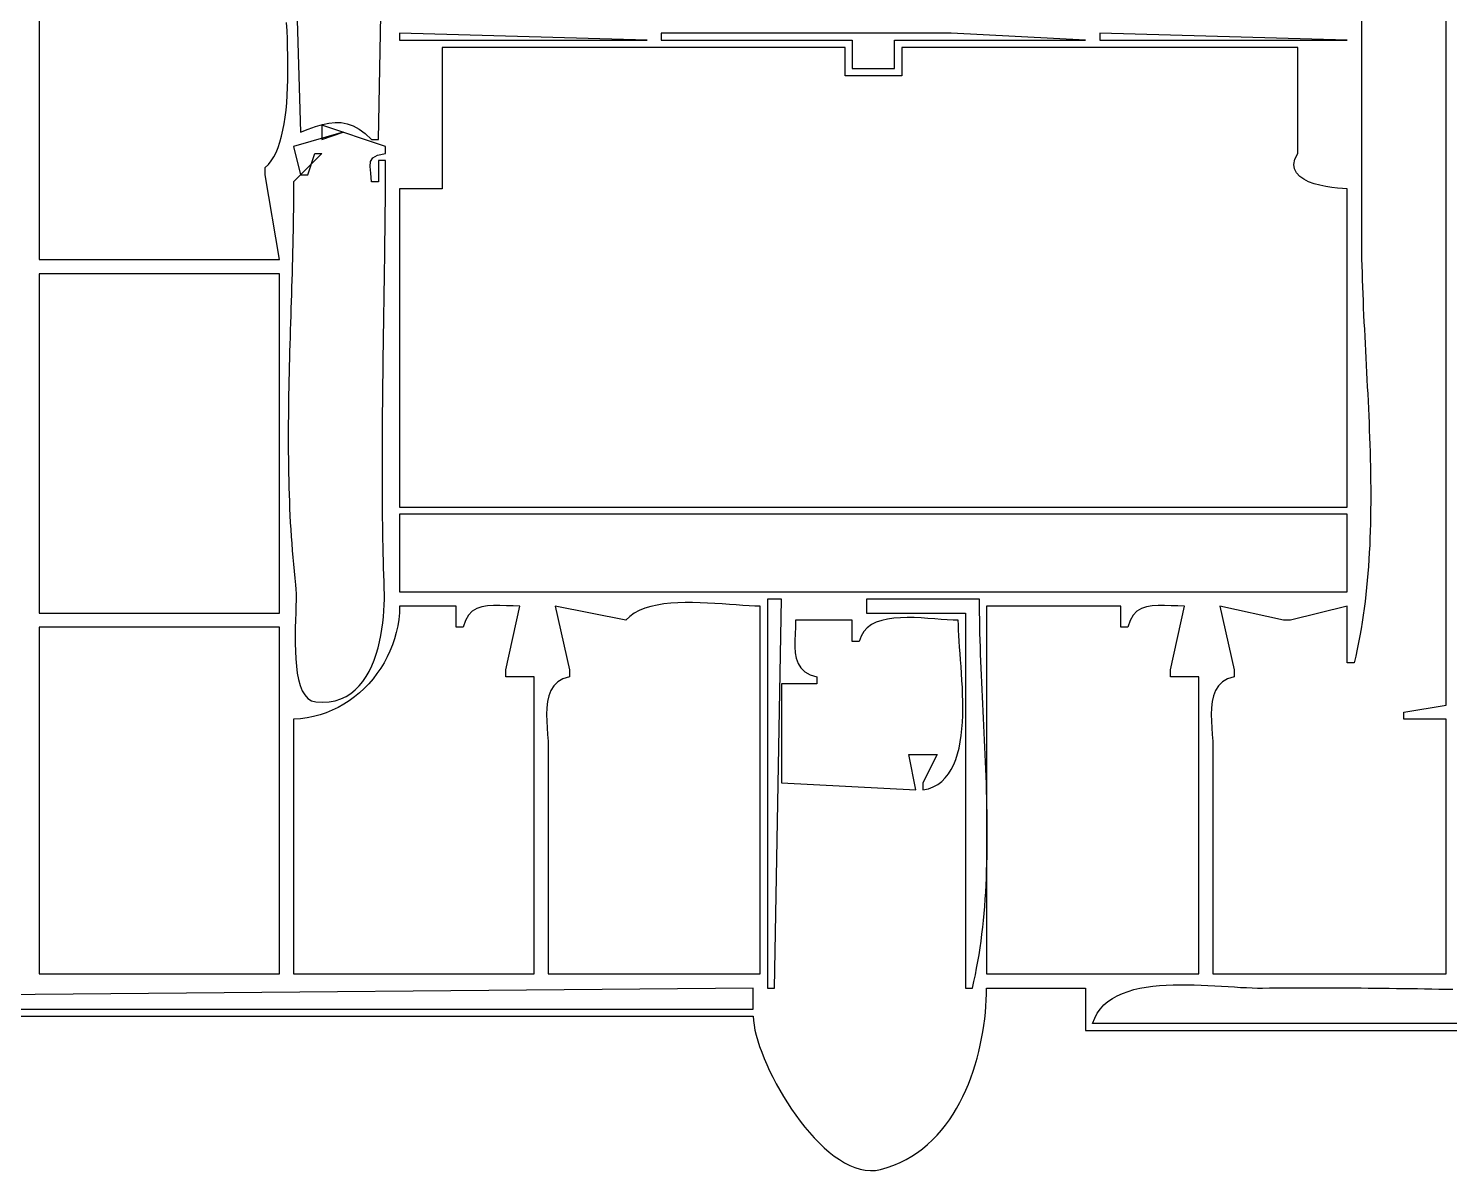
# Model space of a CAD drawing. Header units: metres. Extents: x 134 to 749, y 125 to 1181.
# Drawn here: x 301.5 to 502.5, y 209.2 to 370.7 of the extents above; entities that cross this region are included whole.
import ezdxf

# ---------------------------------------------------------------- set-up
doc = ezdxf.new("R2010")
doc.units = ezdxf.units.M

msp = doc.modelspace()

# ---------------------------------------------------------------- linework, layer by layer
for p, q in [((502, 275), (502, 665)), ((490, 466), (490, 342)), ((351, 355), (352, 407)), ((339, 388), (340, 356)), ((303, 387), (303, 338)), ((338.0696, 370.3661), (338.0095, 371.5386)), ((338.1207, 369.1917), (338.0696, 370.3661)), ((354, 370), (354, 369)), ((389, 369), (354, 370)), ((391, 370), (391, 369)), ((432, 370), (391, 370)), ((451, 369), (432, 370)), ((453, 370), (453, 369)), ((488, 369), (453, 370)), ((338.1612, 368.019), (338.1207, 369.1917)), ((338.1898, 366.8517), (338.1612, 368.019)), ((354, 369), (389, 369)), ((360, 368), (360, 348)), ((417, 368), (360, 368)), ((391, 369), (418, 369)), ((417, 364), (417, 368)), ((418, 369), (418, 365)), ((424, 365), (424, 369)), ((424, 369), (451, 369)), ((481, 368), (425, 368)), ((425, 368), (425, 364)), ((453, 369), (488, 369)), ((481, 353), (481, 368)), ((338.2049, 365.6935), (338.1898, 366.8517)), ((338.1891, 363.4195), (338.2052, 364.5482)), ((338.2052, 364.5482), (338.2049, 365.6935)), ((425, 364), (417, 364)), ((418, 365), (424, 365)), ((338.1022, 361.2266), (338.1553, 362.3111)), ((338.1553, 362.3111), (338.1891, 363.4195)), ((337.9325, 359.1445), (338.0284, 360.1699)), ((338.0284, 360.1699), (338.1022, 361.2266)), ((337.6684, 357.2029), (337.813, 358.1543)), ((337.813, 358.1543), (337.9325, 359.1445)), ((337.2982, 355.4314), (337.4973, 356.294)), ((337.4973, 356.294), (337.6684, 357.2029)), ((346, 356), (339, 354)), ((340, 356), (341.083, 356.4397)), ((341.083, 356.4397), (342.1029, 356.8111)), ((342.1029, 356.8111), (343.0692, 357.1016)), ((343, 357), (343, 356)), ((352, 354), (343, 357)), ((343, 356), (343, 355)), ((343, 355), (346, 356)), ((343.0692, 357.1016), (343.9911, 357.2985)), ((343.9911, 357.2985), (344.8783, 357.3893)), ((344.8783, 357.3893), (345.7401, 357.3613)), ((345.7401, 357.3613), (346.5861, 357.2021)), ((346.5861, 357.2021), (347.4256, 356.8989)), ((347.4256, 356.8989), (348.2681, 356.4392)), ((348.2681, 356.4392), (349.1231, 355.8104)), ((349.1231, 355.8104), (350, 355)), ((336.5188, 353.1582), (336.8104, 353.8598)), ((336.8104, 353.8598), (337.0698, 354.6188)), ((337.0698, 354.6188), (337.2982, 355.4314)), ((339, 354), (340, 350)), ((350, 355), (351, 355)), ((352, 353), (352, 354)), ((335.4354, 351.4349), (335.8327, 351.9421)), ((335.8327, 351.9421), (336.1934, 352.5178)), ((336.1934, 352.5178), (336.5188, 353.1582)), ((343, 353), (339, 349)), ((341, 350), (342, 353)), ((342, 353), (343, 353)), ((349.8281, 351.1394), (349.8889, 351.8619)), ((349.8889, 351.8619), (350.1966, 352.3928)), ((350.1966, 352.3928), (350.863, 352.7622)), ((350.863, 352.7622), (352, 353)), ((352, 352), (351, 352)), ((351, 352), (351, 349)), ((351.9992, 350.9904), (352, 352)), ((480.4754, 351.4502), (480.6128, 352.1787)), ((480.6128, 352.1787), (481, 353)), ((335, 351), (335.4354, 351.4349)), ((335, 350), (335, 351)), ((337, 338), (335, 350)), ((340, 350), (341, 350)), ((349.9024, 350.1954), (349.8281, 351.1394)), ((350, 349), (349.9024, 350.1954)), ((351.9937, 348.9707), (351.9971, 349.9807)), ((351.9971, 349.9807), (351.9992, 350.9904)), ((480.5595, 350.8091), (480.4754, 351.4502)), ((480.8367, 350.2501), (480.5595, 350.8091)), ((481.2787, 349.7679), (480.8367, 350.2501)), ((481.8572, 349.3571), (481.2787, 349.7679)), ((338.9982, 348.0209), (338.9933, 347.0393)), ((339, 349), (338.9982, 348.0209)), ((351, 349), (350, 349)), ((351.983, 346.9501), (351.9889, 347.9605)), ((351.9889, 347.9605), (351.9937, 348.9707)), ((360, 348), (354, 348)), ((354, 348), (354, 303)), ((482.5438, 349.0123), (481.8572, 349.3571)), ((483.3103, 348.7283), (482.5438, 349.0123)), ((484.1284, 348.4996), (483.3103, 348.7283)), ((484.9696, 348.321), (484.1284, 348.4996)), ((485.8057, 348.1871), (484.9696, 348.321)), ((486.6083, 348.0925), (485.8057, 348.1871)), ((487.3492, 348.0319), (486.6083, 348.0925)), ((488, 348), (487.3492, 348.0319)), ((488, 303), (488, 348)), ((338.9852, 346.0551), (338.9742, 345.0685)), ((338.9933, 347.0393), (338.9852, 346.0551)), ((351.9679, 344.9288), (351.976, 345.9396)), ((351.976, 345.9396), (351.983, 346.9501)), ((338.9605, 344.0795), (338.9443, 343.0884)), ((338.9742, 345.0685), (338.9605, 344.0795)), ((351.9488, 342.9068), (351.9588, 343.9179)), ((351.9588, 343.9179), (351.9679, 344.9288)), ((338.9258, 342.0951), (338.9052, 341.0997)), ((338.9443, 343.0884), (338.9258, 342.0951)), ((351.9264, 340.8843), (351.938, 341.8956)), ((351.938, 341.8956), (351.9488, 342.9068)), ((490, 342), (490.0028, 341.0328)), ((338.8826, 340.1025), (338.8582, 339.1035)), ((338.9052, 341.0997), (338.8826, 340.1025)), ((351.901, 338.8613), (351.914, 339.8729)), ((351.914, 339.8729), (351.9264, 340.8843)), ((490.0028, 341.0328), (490.011, 340.0615)), ((490.011, 340.0615), (490.0245, 339.0863)), ((303, 338), (337, 338)), ((338.8324, 338.1027), (338.8051, 337.1003)), ((338.8582, 339.1035), (338.8324, 338.1027)), ((351.8734, 336.8379), (351.8875, 337.8497)), ((351.8875, 337.8497), (351.901, 338.8613)), ((490.0245, 339.0863), (490.0427, 338.1074)), ((490.0427, 338.1074), (490.0654, 337.1248)), ((303, 336), (303, 288)), ((337, 336), (303, 336)), ((337, 288), (337, 336)), ((338.7767, 336.0965), (338.7473, 335.0912)), ((338.8051, 337.1003), (338.7767, 336.0965)), ((351.844, 334.8143), (351.8589, 335.8262)), ((351.8589, 335.8262), (351.8734, 336.8379)), ((490.0654, 337.1248), (490.0924, 336.1388)), ((490.0924, 336.1388), (490.1233, 335.1494)), ((338.7171, 334.0846), (338.6864, 333.0769)), ((338.7473, 335.0912), (338.7171, 334.0846)), ((351.8133, 332.7905), (351.8288, 333.8024)), ((351.8288, 333.8024), (351.844, 334.8143)), ((490.1233, 335.1494), (490.1577, 334.1569)), ((490.1577, 334.1569), (490.1954, 333.1614)), ((338.6552, 332.068), (338.6238, 331.0582)), ((338.6864, 333.0769), (338.6552, 332.068)), ((351.782, 330.7666), (351.7977, 331.7786)), ((351.7977, 331.7786), (351.8133, 332.7905)), ((490.1954, 333.1614), (490.2361, 332.163)), ((490.2361, 332.163), (490.2795, 331.1619)), ((338.5924, 330.0474), (338.5612, 329.0359)), ((338.6238, 331.0582), (338.5924, 330.0474)), ((351.7506, 328.7428), (351.7663, 329.7547)), ((351.7663, 329.7547), (351.782, 330.7666)), ((490.2795, 331.1619), (490.3252, 330.1583)), ((490.3252, 330.1583), (490.3729, 329.1522)), ((338.5304, 328.0237), (338.5001, 327.0109)), ((338.5612, 329.0359), (338.5304, 328.0237)), ((351.7196, 326.719), (351.735, 327.7309)), ((351.735, 327.7309), (351.7506, 328.7428)), ((490.3729, 329.1522), (490.4224, 328.1439)), ((490.4224, 328.1439), (490.4733, 327.1335)), ((338.4705, 325.9977), (338.4419, 324.9841)), ((338.5001, 327.0109), (338.4705, 325.9977)), ((351.6896, 324.6955), (351.7044, 325.7072)), ((351.7044, 325.7072), (351.7196, 326.719)), ((490.4733, 327.1335), (490.5253, 326.1212)), ((490.5253, 326.1212), (490.5781, 325.107)), ((338.4145, 323.9702), (338.3884, 322.9561)), ((338.4419, 324.9841), (338.4145, 323.9702)), ((351.6611, 322.6723), (351.6751, 323.6838)), ((351.6751, 323.6838), (351.6896, 324.6955)), ((490.5781, 325.107), (490.6314, 324.0912)), ((490.6314, 324.0912), (490.6849, 323.0739)), ((338.3638, 321.942), (338.3409, 320.9279)), ((338.3884, 322.9561), (338.3638, 321.942)), ((351.6346, 320.6495), (351.6475, 321.6608)), ((351.6475, 321.6608), (351.6611, 322.6723)), ((490.6849, 323.0739), (490.7383, 322.0553)), ((490.7383, 322.0553), (490.7913, 321.0354)), ((338.3199, 319.914), (338.301, 318.9003)), ((338.3409, 320.9279), (338.3199, 319.914)), ((351.6108, 318.6271), (351.6223, 319.6382)), ((351.6223, 319.6382), (351.6346, 320.6495)), ((490.7913, 321.0354), (490.8434, 320.0145)), ((490.8434, 320.0145), (490.8946, 318.9928)), ((338.2844, 317.887), (338.2702, 316.8741)), ((338.301, 318.9003), (338.2844, 317.887)), ((351.5901, 316.6054), (351.6, 317.6162)), ((351.6, 317.6162), (351.6108, 318.6271)), ((490.8946, 318.9928), (490.9444, 317.9702)), ((490.9444, 317.9702), (490.9925, 316.9471)), ((338.2588, 315.8617), (338.2502, 314.8501)), ((338.2702, 316.8741), (338.2588, 315.8617)), ((351.5732, 314.5844), (351.5811, 315.5948)), ((351.5811, 315.5948), (351.5901, 316.6054)), ((490.9925, 316.9471), (491.0386, 315.9236)), ((491.0386, 315.9236), (491.0824, 314.8998)), ((338.2447, 313.8391), (338.2424, 312.8291)), ((338.2502, 314.8501), (338.2447, 313.8391)), ((351.5605, 312.5642), (351.5662, 313.5742)), ((351.5662, 313.5742), (351.5732, 314.5844)), ((491.0824, 314.8998), (491.1237, 313.8758)), ((491.1237, 313.8758), (491.162, 312.8518)), ((338.2424, 312.8291), (338.2436, 311.82)), ((338.2436, 311.82), (338.2484, 310.812)), ((351.5526, 310.5449), (351.5559, 311.5544)), ((351.5559, 311.5544), (351.5605, 312.5642)), ((491.162, 312.8518), (491.1971, 311.8281)), ((491.1971, 311.8281), (491.2287, 310.8046)), ((338.2484, 310.812), (338.257, 309.8052)), ((338.257, 309.8052), (338.2696, 308.7996)), ((351.55, 308.5266), (351.5506, 309.5356)), ((351.5506, 309.5356), (351.5526, 310.5449)), ((491.2287, 310.8046), (491.2564, 309.7816)), ((491.2564, 309.7816), (491.28, 308.7592)), ((338.2696, 308.7996), (338.2865, 307.7954)), ((338.2865, 307.7954), (338.3077, 306.7927)), ((351.5509, 307.5178), (351.55, 308.5266)), ((351.5534, 306.5093), (351.5509, 307.5178)), ((491.28, 308.7592), (491.2991, 307.7376)), ((491.2991, 307.7376), (491.3135, 306.717)), ((338.3077, 306.7927), (338.3336, 305.7916)), ((338.3336, 305.7916), (338.3642, 304.7921)), ((351.5574, 305.5011), (351.5534, 306.5093)), ((351.5631, 304.4932), (351.5574, 305.5011)), ((491.3135, 306.717), (491.3228, 305.6974)), ((491.3228, 305.6974), (491.3267, 304.679)), ((338.3642, 304.7921), (338.3998, 303.7945)), ((338.3998, 303.7945), (338.4406, 302.7987)), ((351.5706, 303.4857), (351.5631, 304.4932)), ((351.5799, 302.4784), (351.5706, 303.4857)), ((491.3249, 303.662), (491.3171, 302.6465)), ((491.3267, 304.679), (491.3249, 303.662)), ((338.4406, 302.7987), (338.4868, 301.805)), ((338.4868, 301.805), (338.5385, 300.8133)), ((351.5911, 301.4716), (351.5799, 302.4784)), ((351.6042, 300.465), (351.5911, 301.4716)), ((354, 303), (488, 303)), ((354, 302), (354, 291)), ((488, 302), (354, 302)), ((488, 291), (488, 302)), ((491.3029, 301.6328), (491.2822, 300.6208)), ((491.3171, 302.6465), (491.3029, 301.6328)), ((338.5385, 300.8133), (338.5959, 299.8239)), ((338.5959, 299.8239), (338.6593, 298.8368)), ((351.6194, 299.4589), (351.6042, 300.465)), ((351.6367, 298.4531), (351.6194, 299.4589)), ((491.2545, 299.6109), (491.2196, 298.603)), ((491.2822, 300.6208), (491.2545, 299.6109)), ((338.6593, 298.8368), (338.7288, 297.852)), ((338.7288, 297.852), (338.8047, 296.8698)), ((351.6561, 297.4477), (351.6367, 298.4531)), ((351.6777, 296.4427), (351.6561, 297.4477)), ((491.1772, 297.5975), (491.1268, 296.5944)), ((491.2196, 298.603), (491.1772, 297.5975)), ((338.8047, 296.8698), (338.887, 295.8902)), ((338.887, 295.8902), (338.9761, 294.9133)), ((351.7016, 295.4381), (351.6777, 296.4427)), ((351.7279, 294.434), (351.7016, 295.4381)), ((491.0683, 295.5939), (491.0014, 294.5961)), ((491.1268, 296.5944), (491.0683, 295.5939)), ((338.9761, 294.9133), (339.0721, 293.9392)), ((339.0721, 293.9392), (339.1751, 292.9681)), ((351.7566, 293.4303), (351.7279, 294.434)), ((351.7879, 292.427), (351.7566, 293.4303)), ((490.9256, 293.6012), (490.8407, 292.6094)), ((491.0014, 294.5961), (490.9256, 293.6012)), ((339.1751, 292.9681), (339.2855, 292)), ((339.2854, 292), (339.3304, 291.417)), ((339.3304, 291.417), (339.3478, 290.7127)), ((351.8217, 291.4243), (351.7879, 292.427)), ((351.8374, 290.7175), (351.8217, 291.4243)), ((490.7465, 291.6208), (490.6425, 290.6355)), ((490.8407, 292.6094), (490.7465, 291.6208)), ((339.3438, 289.903), (339.3248, 289.0039)), ((339.3478, 290.7127), (339.3438, 289.903)), ((351.8141, 289.171), (351.8356, 289.9642)), ((351.8356, 289.9642), (351.8374, 290.7175)), ((354, 291), (488, 291)), ((392.3382, 289.4109), (391.3564, 289.3058)), ((393.3505, 289.4755), (392.3382, 289.4109)), ((394.3853, 289.5049), (393.3505, 289.4755)), ((395.4348, 289.5044), (394.3853, 289.5049)), ((396.4911, 289.4791), (395.4348, 289.5044)), ((397.5462, 289.4342), (396.4911, 289.4791)), ((398.5924, 289.3751), (397.5462, 289.4342)), ((406, 290), (406, 235)), ((408, 290), (406, 290)), ((407, 235), (408, 290)), ((420, 290), (420, 288)), ((436, 290), (420, 290)), ((436.0029, 289.0479), (436, 290)), ((490.5284, 289.6537), (490.4041, 288.6755)), ((490.6425, 290.6355), (490.5284, 289.6537)), ((303, 288), (337, 288)), ((339.2971, 288.0313), (339.2671, 287.0012)), ((339.3248, 289.0039), (339.2971, 288.0313)), ((351.6108, 286.6213), (351.7038, 287.4928)), ((351.7038, 287.4928), (351.7709, 288.345)), ((351.7709, 288.345), (351.8141, 289.171)), ((353.9608, 288.0566), (353.8666, 287.1217)), ((354, 289), (353.9608, 288.0566)), ((362, 289), (354, 289)), ((362, 286), (362, 289)), ((363.7243, 287.7173), (363.2997, 286.9685)), ((364.2605, 288.2731), (363.7243, 287.7173)), ((364.8953, 288.6629), (364.2605, 288.2731)), ((365.6157, 288.9136), (364.8953, 288.6629)), ((366.4084, 289.0519), (365.6157, 288.9136)), ((367.2605, 289.1049), (366.4084, 289.0519)), ((368.1588, 289.0993), (367.2605, 289.1049)), ((369.0902, 289.062), (368.1588, 289.0993)), ((369, 280), (371, 289)), ((370.0416, 289.0199), (369.0902, 289.062)), ((371, 289), (370.0416, 289.0199)), ((376, 289), (378, 280)), ((386, 287), (376, 289)), ((386.5475, 287.5342), (386, 287)), ((387.1807, 287.9915), (386.5475, 287.5342)), ((387.8918, 288.377), (387.1807, 287.9915)), ((388.6728, 288.696), (387.8918, 288.377)), ((389.5158, 288.9536), (388.6728, 288.696)), ((390.413, 289.1552), (389.5158, 288.9536)), ((391.3564, 289.3058), (390.413, 289.1552)), ((399.6216, 289.3069), (398.5924, 289.3751)), ((400.626, 289.2349), (399.6216, 289.3069)), ((401.5978, 289.1643), (400.626, 289.2349)), ((402.529, 289.1002), (401.5978, 289.1643)), ((403.4116, 289.048), (402.529, 289.1002)), ((404.2379, 289.0128), (403.4116, 289.048)), ((405, 289), (404.2379, 289.0128)), ((405, 237), (405, 289)), ((420, 288), (434, 288)), ((434, 288), (434, 235)), ((436.0115, 288.0896), (436.0029, 289.0479)), ((436.0254, 287.1253), (436.0115, 288.0896)), ((437, 289), (437, 237)), ((456, 289), (437, 289)), ((456, 286), (456, 289)), ((457.7243, 287.7173), (457.2997, 286.9685)), ((458.2605, 288.2731), (457.7243, 287.7173)), ((458.8953, 288.6629), (458.2605, 288.2731)), ((459.6157, 288.9136), (458.8953, 288.6629)), ((460.4084, 289.0519), (459.6157, 288.9136)), ((461.2605, 289.1049), (460.4084, 289.0519)), ((462.1588, 289.0993), (461.2605, 289.1049)), ((463.0902, 289.062), (462.1588, 289.0993)), ((463, 280), (465, 289)), ((464.0416, 289.0199), (463.0902, 289.062)), ((465, 289), (464.0416, 289.0199)), ((479, 287), (470, 289)), ((470, 289), (472, 280)), ((488, 289), (480, 287)), ((488, 281), (488, 289)), ((490.2691, 287.7012), (490.1231, 286.7308)), ((490.4041, 288.6755), (490.2691, 287.7012)), ((303, 286), (303, 237)), ((337, 286), (303, 286)), ((337, 237), (337, 286)), ((339.2411, 285.9294), (339.2254, 284.832)), ((339.2671, 287.0012), (339.2411, 285.9294)), ((351.3388, 284.8477), (351.4899, 285.7373)), ((351.4899, 285.7373), (351.6108, 286.6213)), ((353.719, 286.1972), (353.5195, 285.2856)), ((353.8666, 287.1217), (353.719, 286.1972)), ((363, 286), (362, 286)), ((363.2997, 286.9685), (363, 286)), ((409.98, 286.0416), (409.9379, 285.0902)), ((410, 287), (409.98, 286.0416)), ((418, 287), (410, 287)), ((418, 284), (418, 287)), ((419.6218, 285.4102), (419.2461, 284.7647)), ((420.1143, 285.9458), (419.6218, 285.4102)), ((420.7112, 286.3805), (420.1143, 285.9458)), ((421.3998, 286.7235), (420.7112, 286.3805)), ((422.1678, 286.984), (421.3998, 286.7235)), ((423.0024, 287.171), (422.1678, 286.984)), ((423.8913, 287.2938), (423.0024, 287.171)), ((424.8218, 287.3615), (423.8913, 287.2938)), ((425.7813, 287.3832), (424.8218, 287.3615)), ((426.7575, 287.3681), (425.7813, 287.3832)), ((427.7376, 287.3253), (426.7575, 287.3681)), ((428.7092, 287.264), (427.7376, 287.3253)), ((429.6597, 287.1933), (428.7092, 287.264)), ((430.5765, 287.1225), (429.6597, 287.1933)), ((431.4472, 287.0605), (430.5765, 287.1225)), ((432.2592, 287.0166), (431.4472, 287.0605)), ((433, 287), (432.2592, 287.0166)), ((433.0097, 286.3361), (433, 287)), ((433.0368, 285.6178), (433.0097, 286.3361)), ((433.0785, 284.85), (433.0368, 285.6178)), ((436.0442, 286.1552), (436.0254, 287.1253)), ((436.0675, 285.1797), (436.0442, 286.1552)), ((457, 286), (456, 286)), ((457.2997, 286.9685), (457, 286)), ((480, 287), (479, 287)), ((489.9659, 285.7645), (489.7971, 284.8025)), ((490.1231, 286.7308), (489.9659, 285.7645)), ((339.2254, 284.832), (339.2264, 283.7249)), ((339.2264, 283.7249), (339.2504, 282.624)), ((350.9381, 283.0786), (351.1556, 283.9592)), ((351.1556, 283.9592), (351.3388, 284.8477)), ((352.9704, 283.5098), (352.6239, 282.65)), ((353.2694, 284.3891), (352.9704, 283.5098)), ((353.5195, 285.2856), (353.2694, 284.3891)), ((409.9006, 284.1588), (409.895, 283.2605)), ((409.9379, 285.0902), (409.9006, 284.1588)), ((419, 284), (418, 284)), ((419.2461, 284.7647), (419, 284)), ((433.1316, 284.0375), (433.0785, 284.85)), ((433.1933, 283.1852), (433.1316, 284.0375)), ((436.0951, 284.199), (436.0675, 285.1797)), ((436.1265, 283.2133), (436.0951, 284.199)), ((489.6164, 283.8449), (489.4235, 282.8918)), ((489.7971, 284.8025), (489.6164, 283.8449)), ((339.2504, 282.624), (339.3037, 281.5453)), ((339.3037, 281.5453), (339.3927, 280.5047)), ((350.0593, 280.5531), (350.392, 281.3688)), ((350.392, 281.3688), (350.6843, 282.2129)), ((350.6843, 282.2129), (350.9381, 283.0786)), ((352.2313, 281.812), (351.7943, 280.998)), ((352.6239, 282.65), (352.2313, 281.812)), ((409.895, 283.2605), (409.9479, 282.4084)), ((409.9479, 282.4084), (410.0863, 281.6157)), ((410.0863, 281.6157), (410.3369, 280.8953)), ((433.2604, 282.298), (433.1933, 283.1852)), ((433.3301, 281.3807), (433.2604, 282.298)), ((433.3993, 280.4381), (433.3301, 281.3807)), ((436.1613, 282.2229), (436.1265, 283.2133)), ((436.1993, 281.228), (436.1613, 282.2229)), ((489.2181, 281.9434), (489, 281)), ((489.4235, 282.8918), (489.2181, 281.9434)), ((339.3927, 280.5047), (339.5237, 279.5182)), ((339.5237, 279.5182), (339.703, 278.6017)), ((349.264, 279.0344), (349.684, 279.7727)), ((349.684, 279.7727), (350.0593, 280.5531)), ((350.7927, 279.4509), (350.2311, 278.7223)), ((351.3143, 280.2102), (350.7927, 279.4509)), ((351.7943, 280.998), (351.3143, 280.2102)), ((369, 279), (369, 280)), ((378, 280), (378, 279)), ((410.3369, 280.8953), (410.7268, 280.2605)), ((410.7268, 280.2605), (411.2826, 279.7243)), ((411.2826, 279.7243), (412.0314, 279.2997)), ((433.4651, 279.4752), (433.3993, 280.4381)), ((433.5244, 278.4969), (433.4651, 279.4752)), ((436.24, 280.2288), (436.1993, 281.228)), ((436.283, 279.2258), (436.24, 280.2288)), ((463, 279), (463, 280)), ((472, 280), (472, 279)), ((489, 281), (488, 281)), ((339.703, 278.6017), (339.937, 277.7712)), ((339.937, 277.7712), (340.232, 277.0426)), ((347.7152, 277.14), (348.2817, 277.7112)), ((348.2817, 277.7112), (348.7973, 278.3449)), ((348.9937, 277.3662), (348.3209, 276.7432)), ((348.7973, 278.3449), (349.264, 279.0344)), ((349.6309, 278.0267), (348.9937, 277.3662)), ((350.2311, 278.7223), (349.6309, 278.0267)), ((373, 279), (369, 279)), ((373, 237), (373, 279)), ((375.7855, 277.7237), (375.369, 277.0649)), ((376.3496, 278.2765), (375.7855, 277.7237)), ((377.0811, 278.7072), (376.3496, 278.2765)), ((378, 279), (377.0811, 278.7072)), ((413, 278), (408, 278)), ((408, 278), (408, 264)), ((412.0314, 279.2997), (413, 279)), ((413, 279), (413, 278)), ((433.5744, 277.508), (433.5244, 278.4969)), ((433.6119, 276.5133), (433.5744, 277.508)), ((436.3281, 278.219), (436.283, 279.2258)), ((436.3748, 277.2087), (436.3281, 278.219)), ((467, 279), (463, 279)), ((467, 237), (467, 279)), ((469.7855, 277.7237), (469.369, 277.0649)), ((470.3496, 278.2765), (469.7855, 277.7237)), ((471.0811, 278.7072), (470.3496, 278.2765)), ((472, 279), (471.0811, 278.7072)), ((340.232, 277.0426), (340.5944, 276.4318)), ((340.5944, 276.4318), (341.0304, 275.9548)), ((341.0304, 275.9548), (341.5465, 275.6275)), ((341.5465, 275.6275), (342.1489, 275.466)), ((342.1489, 275.466), (343.1301, 275.4083)), ((343.1301, 275.4083), (344.0459, 275.461)), ((344.0459, 275.461), (344.8983, 275.6172)), ((344.8983, 275.6172), (345.6893, 275.87)), ((345.6893, 275.87), (346.4211, 276.2126)), ((346.8746, 275.6184), (346.1041, 275.121)), ((346.4211, 276.2126), (347.0957, 276.6382)), ((347.6141, 276.1598), (346.8746, 275.6184)), ((347.0957, 276.6382), (347.7152, 277.14)), ((348.3209, 276.7432), (347.6141, 276.1598)), ((374.8999, 275.493), (374.8077, 274.6119)), ((375.0804, 276.316), (374.8999, 275.493)), ((375.369, 277.0649), (375.0804, 276.316)), ((433.6341, 275.5177), (433.6119, 276.5133)), ((433.6379, 274.5262), (433.6341, 275.5177)), ((436.4228, 276.1953), (436.3748, 277.2087)), ((436.4717, 275.1789), (436.4228, 276.1953)), ((468.8999, 275.493), (468.8077, 274.6119)), ((469.0804, 276.316), (468.8999, 275.493)), ((469.369, 277.0649), (469.0804, 276.316)), ((341.8375, 273.3748), (340.9118, 273.1893)), ((342.7411, 273.6179), (341.8375, 273.3748)), ((343.621, 273.9162), (342.7411, 273.6179)), ((344.4758, 274.2677), (343.621, 273.9162)), ((345.304, 274.6701), (344.4758, 274.2677)), ((346.1041, 275.121), (345.304, 274.6701)), ((374.8077, 274.6119), (374.784, 273.6887)), ((374.784, 273.6887), (374.809, 272.7393)), ((433.5785, 272.5746), (433.6203, 273.5435)), ((433.6203, 273.5435), (433.6379, 274.5262)), ((436.5212, 274.1598), (436.4717, 275.1789)), ((436.5709, 273.1382), (436.5212, 274.1598)), ((468.8077, 274.6119), (468.784, 273.6887)), ((468.784, 273.6887), (468.809, 272.7393)), ((496, 274), (502, 275)), ((496, 273), (496, 274)), ((339.9655, 273.0636), (339, 273)), ((339, 273), (339, 237)), ((340.9118, 273.1893), (339.9655, 273.0636)), ((374.809, 272.7393), (374.8628, 271.7798)), ((374.8628, 271.7798), (374.9258, 270.8261)), ((433.4097, 270.6974), (433.5092, 271.6243)), ((433.5092, 271.6243), (433.5785, 272.5746)), ((436.6203, 272.1145), (436.5709, 273.1382)), ((436.6693, 271.0888), (436.6203, 272.1145)), ((468.809, 272.7393), (468.8628, 271.7798)), ((468.8628, 271.7798), (468.9258, 270.8261)), ((502, 273), (496, 273)), ((502, 237), (502, 273)), ((374.9258, 270.8261), (374.9781, 269.8941)), ((374.9781, 269.8941), (375, 269)), ((433.1078, 268.9336), (433.2769, 269.7989)), ((433.2769, 269.7989), (433.4097, 270.6974)), ((436.7173, 270.0614), (436.6693, 271.0888)), ((436.7641, 269.0325), (436.7173, 270.0614)), ((468.9258, 270.8261), (468.9781, 269.8941)), ((468.9781, 269.8941), (469, 269)), ((375, 269), (375, 237)), ((427, 263), (426, 268)), ((426, 268), (430, 268)), ((430, 268), (428, 264)), ((432.3531, 266.5857), (432.6489, 267.3222)), ((432.6489, 267.3222), (432.8995, 268.1064)), ((432.8995, 268.1064), (433.1078, 268.9336)), ((436.8092, 268.0025), (436.7641, 269.0325)), ((436.8524, 266.9716), (436.8092, 268.0025)), ((469, 269), (469, 237)), ((431.6138, 265.2758), (432.009, 265.902)), ((432.009, 265.902), (432.3531, 266.5857)), ((436.8931, 265.94), (436.8524, 266.9716)), ((436.9312, 264.9079), (436.8931, 265.94)), ((408, 264), (427, 263)), ((428, 264), (428, 263)), ((428.7651, 263.1786), (429.4611, 263.444)), ((429.4611, 263.444), (430.091, 263.7912)), ((430.091, 263.7912), (430.6578, 264.2156)), ((430.6578, 264.2156), (431.1644, 264.712)), ((431.1644, 264.712), (431.6138, 265.2758)), ((436.9662, 263.8757), (436.9312, 264.9079)), ((436.9977, 262.8435), (436.9662, 263.8757)), ((428, 263), (428.7651, 263.1786)), ((437.0254, 261.8117), (436.9977, 262.8435)), ((437.0489, 260.7805), (437.0254, 261.8117)), ((437.0679, 259.7501), (437.0489, 260.7805)), ((437.0819, 258.7207), (437.0679, 259.7501)), ((437.0907, 257.6928), (437.0819, 258.7207)), ((437.0939, 256.6664), (437.0907, 257.6928)), ((437.0818, 254.6194), (437.091, 255.6418)), ((437.091, 255.6418), (437.0939, 256.6664)), ((437.0428, 252.5818), (437.0658, 253.5993)), ((437.0658, 253.5993), (437.0818, 254.6194)), ((436.974, 250.5557), (437.0123, 251.5672)), ((437.0123, 251.5672), (437.0428, 252.5818)), ((436.8724, 248.5429), (436.9275, 249.5475)), ((436.9275, 249.5475), (436.974, 250.5557)), ((436.7352, 246.5457), (436.8085, 247.5422)), ((436.8085, 247.5422), (436.8724, 248.5429)), ((436.5594, 244.5659), (436.6523, 245.5535)), ((436.6523, 245.5535), (436.7352, 246.5457)), ((436.3421, 242.6056), (436.4561, 243.5832)), ((436.4561, 243.5832), (436.5594, 244.5659)), ((436.0805, 240.6669), (436.217, 241.6334)), ((436.217, 241.6334), (436.3421, 242.6056)), ((435.7715, 238.7517), (435.9321, 239.7062)), ((435.9321, 239.7062), (436.0805, 240.6669)), ((435.4123, 236.862), (435.5983, 237.8035)), ((435.5983, 237.8035), (435.7715, 238.7517)), ((303, 237), (337, 237)), ((339, 237), (373, 237)), ((375, 237), (405, 237)), ((435, 235), (435.2129, 235.9274)), ((435.2129, 235.9274), (435.4123, 236.862)), ((437, 237), (467, 237)), ((459.5729, 235.129), (460.4919, 235.2551)), ((460.4919, 235.2551), (461.4343, 235.3491)), ((461.4343, 235.3491), (462.3954, 235.4141)), ((462.3954, 235.4141), (463.3708, 235.4532)), ((463.3708, 235.4532), (464.3559, 235.4694)), ((464.3559, 235.4694), (465.3463, 235.4658)), ((465.3463, 235.4658), (466.3374, 235.4455)), ((466.3374, 235.4455), (467.3248, 235.4116)), ((467.3248, 235.4116), (468.3039, 235.3671)), ((468.3039, 235.3671), (469.2702, 235.315)), ((469, 237), (502, 237)), ((469.2702, 235.315), (470.2192, 235.2586)), ((470.2192, 235.2586), (471.1465, 235.2007)), ((471.1465, 235.2007), (472.0474, 235.1445)), ((472.0474, 235.1445), (472.9176, 235.093)), ((404, 235), (292, 234)), ((404, 232), (404, 235)), ((406, 235), (407, 235)), ((434, 235), (435, 235)), ((436.9058, 232.416), (436.9584, 233.2943)), ((436.9584, 233.2943), (436.9897, 234.1564)), ((436.9897, 234.1564), (437, 235)), ((437, 235), (451, 235)), ((451, 235), (451, 229)), ((454.1696, 233.0916), (454.7996, 233.5279)), ((454.7996, 233.5279), (455.4844, 233.9107)), ((455.4844, 233.9107), (456.2195, 234.243)), ((456.2195, 234.243), (457.0004, 234.5279)), ((457.0004, 234.5279), (457.8226, 234.7685)), ((457.8226, 234.7685), (458.6816, 234.9679)), ((458.6816, 234.9679), (459.5729, 235.129)), ((472.9176, 235.093), (473.7524, 235.0494)), ((473.7524, 235.0494), (474.5474, 235.0166)), ((474.5474, 235.0166), (475.2981, 234.9978)), ((475.2981, 234.9978), (476, 234.9961)), ((476, 234.9961), (476.9952, 235.0066)), ((476.9952, 235.0066), (477.9907, 235.0155)), ((477.9907, 235.0155), (478.9865, 235.0227)), ((478.9865, 235.0227), (479.9826, 235.0284)), ((479.9826, 235.0284), (480.979, 235.0325)), ((480.979, 235.0325), (481.9756, 235.0352)), ((481.9756, 235.0352), (482.9725, 235.0364)), ((482.9725, 235.0364), (483.9696, 235.0361)), ((483.9696, 235.0361), (484.967, 235.0345)), ((484.967, 235.0345), (485.9646, 235.0316)), ((485.9646, 235.0316), (486.9624, 235.0274)), ((486.9624, 235.0274), (487.9605, 235.0219)), ((487.9605, 235.0219), (488.9588, 235.0153)), ((488.9588, 235.0153), (489.9573, 235.0074)), ((489.9573, 235.0074), (490.956, 234.9985)), ((490.956, 234.9985), (491.9549, 234.9885)), ((491.9549, 234.9885), (492.954, 234.9774)), ((492.954, 234.9774), (493.9533, 234.9653)), ((493.9533, 234.9653), (494.9528, 234.9523)), ((494.9528, 234.9523), (495.9524, 234.9384)), ((495.9524, 234.9384), (496.9522, 234.9236)), ((496.9522, 234.9236), (497.9521, 234.908)), ((497.9521, 234.908), (498.9522, 234.8916)), ((498.9522, 234.8916), (499.9525, 234.8745)), ((499.9525, 234.8745), (500.9529, 234.8567)), ((500.9529, 234.8567), (501.9534, 234.8382)), ((501.9534, 234.8382), (502.954, 234.8191)), ((291, 232), (404, 232)), ((436.7344, 230.6193), (436.8313, 231.5236)), ((436.8313, 231.5236), (436.9058, 232.416)), ((452.2882, 230.7499), (452.6538, 231.4309)), ((452.6538, 231.4309), (453.0922, 232.0462)), ((453.0922, 232.0462), (453.599, 232.5987)), ((453.599, 232.5987), (454.1696, 233.0916)), ((290, 231), (404, 231)), ((404, 231), (404.0319, 230.4029)), ((404.0319, 230.4029), (404.113, 229.7548)), ((404.113, 229.7548), (404.2416, 229.06)), ((436.4714, 228.7845), (436.6146, 229.7056)), ((436.6146, 229.7056), (436.7344, 230.6193)), ((452, 230), (452.2882, 230.7499)), ((548, 230), (452, 230)), ((404.2416, 229.06), (404.4159, 228.3233)), ((404.4159, 228.3233), (404.634, 227.5491)), ((404.634, 227.5491), (404.8942, 226.742)), ((436.1132, 226.9293), (436.3045, 227.8583)), ((436.3045, 227.8583), (436.4714, 228.7845)), ((451, 229), (547, 229)), ((404.8942, 226.742), (405.1946, 225.9066)), ((405.1946, 225.9066), (405.5336, 225.0475)), ((435.6556, 225.0717), (435.897, 225.9997)), ((435.897, 225.9997), (436.1132, 226.9293)), ((405.5336, 225.0475), (405.9092, 224.1692)), ((405.9092, 224.1692), (406.3198, 223.2763)), ((406.3198, 223.2763), (406.7635, 222.3734)), ((434.7746, 222.3203), (435.0949, 223.2298)), ((435.0949, 223.2298), (435.3884, 224.1477)), ((435.3884, 224.1477), (435.6556, 225.0717)), ((406.7635, 222.3734), (407.2386, 221.465)), ((407.2386, 221.465), (407.7432, 220.5557)), ((434.0519, 220.5354), (434.4271, 221.4214)), ((434.4271, 221.4214), (434.7746, 222.3203)), ((407.7432, 220.5557), (408.2756, 219.6501)), ((408.2756, 219.6501), (408.8339, 218.7527)), ((433.2163, 218.8109), (433.6484, 219.6645)), ((433.6484, 219.6645), (434.0519, 220.5354)), ((408.8339, 218.7527), (409.4165, 217.8682)), ((409.4165, 217.8682), (410.0214, 217.001)), ((431.7426, 216.3769), (432.2638, 217.1649)), ((432.2638, 217.1649), (432.7549, 217.977)), ((432.7549, 217.977), (433.2163, 218.8109)), ((410.0214, 217.001), (410.647, 216.1558)), ((410.647, 216.1558), (411.2914, 215.3371)), ((411.2914, 215.3371), (411.9528, 214.5495)), ((430.6077, 214.8821), (431.1907, 215.6152)), ((431.1907, 215.6152), (431.7426, 216.3769)), ((411.9528, 214.5495), (412.6295, 213.7975)), ((412.6295, 213.7975), (413.3196, 213.0858)), ((413.3196, 213.0858), (414.0214, 212.4188)), ((428.6669, 212.8767), (429.3463, 213.5106)), ((429.3463, 213.5106), (429.9931, 214.1798)), ((429.9931, 214.1798), (430.6077, 214.8821)), ((414.0214, 212.4188), (414.7331, 211.8012)), ((414.7331, 211.8012), (415.4528, 211.2376)), ((415.4528, 211.2376), (416.1789, 210.7324)), ((425.6137, 210.739), (426.4284, 211.2092)), ((426.4284, 211.2092), (427.2085, 211.7238)), ((427.2085, 211.7238), (427.9545, 212.2803)), ((427.9545, 212.2803), (428.6669, 212.8767)), ((416.1789, 210.7324), (416.9095, 210.2904)), ((416.9095, 210.2904), (417.6428, 209.9159)), ((417.6428, 209.9159), (418.3771, 209.6137)), ((418.3771, 209.6137), (419.1105, 209.3882)), ((419.1105, 209.3882), (419.8413, 209.2441)), ((419.8413, 209.2441), (420.5677, 209.1859)), ((420.5677, 209.1859), (421.2878, 209.2182)), ((421.2878, 209.2182), (422, 209.3456)), ((422, 209.3456), (422.9577, 209.6163)), ((422.9577, 209.6163), (423.8789, 209.9402)), ((423.8789, 209.9402), (424.7641, 210.3152)), ((424.7641, 210.3152), (425.6137, 210.739))]:
    msp.add_line(p, q)

doc.saveas('drawing.dxf')
